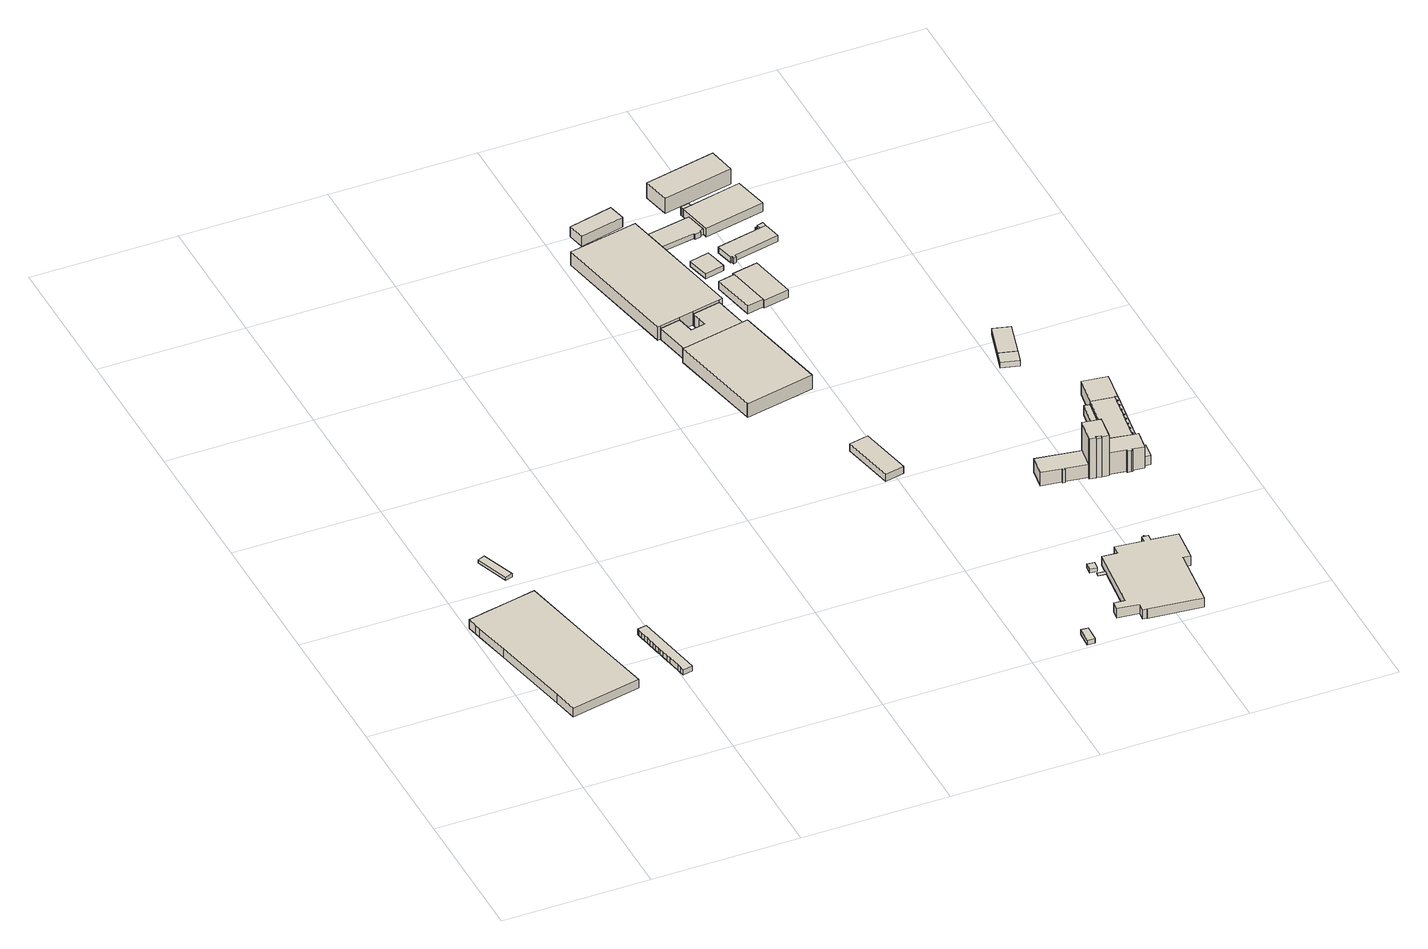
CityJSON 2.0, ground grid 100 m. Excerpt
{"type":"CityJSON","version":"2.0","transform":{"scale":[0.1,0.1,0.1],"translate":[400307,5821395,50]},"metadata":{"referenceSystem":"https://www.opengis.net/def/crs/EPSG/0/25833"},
"CityObjects":{
"building1":{"type":"Building","attributes":{"Gemeindeschluessel":"11000010","BezugspunktDach":"2200","function":"31001_2100","measuredHeight":6.58,"storeysAboveGround":1},"address":[{"country":"Germany","locality":"Berlin","thoroughfareNumber":"8A (1)","thoroughfareName":"Pyramidenring"}],"geometry":[{"type":"Solid","lod":"1","boundaries":[[[[0,1,2,3,4,5,6,7,8,9,10,11,12,13]],[[14,15,16,17,18,19,20,21,22,23,24,25,26,27]],[[14,27,13,12]],[[15,14,12,11]],[[16,15,11,10]],[[17,16,10,9]],[[18,17,9,8]],[[19,18,8,7]],[[20,19,7,6]],[[21,20,6,5]],[[22,21,5,4]],[[23,22,4,3]],[[24,23,3,2]],[[25,24,2,1]],[[26,25,1,0]],[[27,26,0,13]]]]}]},
"building2":{"type":"Building","attributes":{"Gemeindeschluessel":"11000010","BezugspunktDach":"2200","function":"31001_2100","measuredHeight":2.46,"storeysAboveGround":1},"address":[{"country":"Germany","locality":"Berlin","thoroughfareNumber":"8A (3)","thoroughfareName":"Pyramidenring"}],"geometry":[{"type":"Solid","lod":"1","boundaries":[[[[28,29,30,31,32]],[[33,34,35,36,37]],[[33,37,32,31]],[[34,33,31,30]],[[35,34,30,29]],[[36,35,29,28]],[[37,36,28,32]]]]}]},
"building3":{"type":"Building","attributes":{"Gemeindeschluessel":"11000010","BezugspunktDach":"2200","function":"31001_2100","measuredHeight":4.08,"storeysAboveGround":1},"address":[{"country":"Germany","locality":"Berlin","thoroughfareNumber":"22 (1)","thoroughfareName":"Frank-Zappa-Straße"}],"geometry":[{"type":"Solid","lod":"1","boundaries":[[[[38,39,40,41,42,43,44,45,46,47,48,49,50,51,52,53,54,55]],[[56,57,58,59,60,61,62,63,64,65,66,67,68,69,70,71,72,73]],[[56,73,55,54]],[[57,56,54,53]],[[58,57,53,52]],[[59,58,52,51]],[[60,59,51,50]],[[61,60,50,49]],[[62,61,49,48]],[[63,62,48,47]],[[64,63,47,46]],[[65,64,46,45]],[[66,65,45,44]],[[67,66,44,43]],[[68,67,43,42]],[[69,68,42,41]],[[70,69,41,40]],[[71,70,40,39]],[[72,71,39,38]],[[73,72,38,55]]]]}]},
"building4":{"type":"Building","attributes":{"Gemeindeschluessel":"11000010","BezugspunktDach":"2200","function":"31001_2523","measuredHeight":3.63,"storeysAboveGround":1},"address":[{"country":"Germany","locality":"Berlin","thoroughfareNumber":"171 (2)","thoroughfareName":"Märkische Allee"}],"geometry":[{"type":"Solid","lod":"1","boundaries":[[[[74,75,76,77]],[[78,79,80,81]],[[78,81,77,76]],[[79,78,76,75]],[[80,79,75,74]],[[81,80,74,77]]]]}]},
"building5":{"type":"Building","attributes":{"Gemeindeschluessel":"11000010","BezugspunktDach":"2200","function":"31001_2523","measuredHeight":6.37,"storeysAboveGround":1},"address":[{"country":"Germany","locality":"Berlin","thoroughfareNumber":"10","thoroughfareName":"Dahmeweg"}],"geometry":[{"type":"Solid","lod":"1","boundaries":[[[[82,83,84,85]],[[86,87,88,89]],[[86,89,85,84]],[[87,86,84,83]],[[88,87,83,82]],[[89,88,82,85]]]]}]},
"building6":{"type":"Building","attributes":{"Gemeindeschluessel":"11000010","function":"31001_2100"},"address":[{"country":"Germany","locality":"Berlin","thoroughfareNumber":"3 (1)","thoroughfareName":"Frank-Schweitzer-Straße"}],"children":["building6-1","building6-2","building6-3"]},
"building6-1":{"type":"BuildingPart","attributes":{"BezugspunktDach":"2200","measuredHeight":8.59,"storeysAboveGround":2},"parents":["building6"],"geometry":[{"type":"MultiSurface","lod":"1","boundaries":[[[90,91,92,93,94,95,96,97,98,99,100,101]],[[102,103,104,105,106,107,108,109,110,111,112,113]],[[102,113,101,114,115,100]],[[103,102,100,99]],[[104,103,99,98]],[[105,104,98,97]],[[106,105,97,96]],[[107,106,96,95]],[[109,108,94,93]],[[110,109,93,92]],[[111,110,92,91]],[[112,111,91,116,117,118]],[[113,112,90,101]],[[100,115,114,101]],[[108,107,95,94]],[[118,117,116,91,90]]]}]},
"building6-2":{"type":"BuildingPart","attributes":{"BezugspunktDach":"2200","measuredHeight":10.87,"storeysAboveGround":2},"parents":["building6"],"geometry":[{"type":"MultiSurface","lod":"1","boundaries":[[[119,120,121,122,123,124,125,126,127,128]],[[117,116,129,130,131,132,133,134,135,136]],[[117,136,128,127]],[[91,90,117,127,126]],[[129,116,126,125]],[[130,129,125,124]],[[131,130,124,123]],[[132,131,123,122]],[[133,132,122,121]],[[134,133,121,120]],[[135,134,120,119]],[[136,135,119,128]],[[137,116,117,90,91]]]}]},
"building6-3":{"type":"BuildingPart","attributes":{"BezugspunktDach":"2200","measuredHeight":10.33,"storeysAboveGround":2},"parents":["building6"],"geometry":[{"type":"MultiSurface","lod":"1","boundaries":[[[138,139,140,141,142,143,144,145,146,147]],[[148,149,150,151,152,153,115,114,154,155]],[[148,155,147,146]],[[149,148,146,145]],[[150,149,145,144]],[[151,150,144,143]],[[152,151,143,142]],[[95,94,156,142,141]],[[115,153,141,140]],[[157,101,100,140,139]],[[154,114,139,138]],[[155,154,138,147]],[[158,153,152,156,94,95]],[[114,115,100,101,157]]]}]},
"building7":{"type":"Building","attributes":{"Gemeindeschluessel":"11000010","BezugspunktDach":"2200","function":"31001_2100","measuredHeight":7.58,"storeysAboveGround":1},"address":[{"country":"Germany","locality":"Berlin","thoroughfareNumber":"3 (4)","thoroughfareName":"Frank-Schweitzer-Straße"}],"geometry":[{"type":"Solid","lod":"1","boundaries":[[[[159,160,161,162]],[[163,164,165,166]],[[163,166,162,161]],[[164,163,161,160]],[[165,164,160,159]],[[166,165,159,162]]]]}]},
"building8":{"type":"Building","attributes":{"Gemeindeschluessel":"11000010","BezugspunktDach":"2200","function":"31001_2523","measuredHeight":2.8,"storeysAboveGround":1},"address":[{"country":"Germany","locality":"Berlin","thoroughfareNumber":"171 (1)","thoroughfareName":"Märkische Allee"}],"geometry":[{"type":"Solid","lod":"1","boundaries":[[[[167,168,169,170]],[[171,172,173,174]],[[171,174,170,169]],[[172,171,169,168]],[[173,172,168,167]],[[174,173,167,170]]]]}]},
"building9":{"type":"Building","attributes":{"Gemeindeschluessel":"11000010","BezugspunktDach":"2200","function":"31001_2000","measuredHeight":0.066,"storeysAboveGround":1},"address":[{"country":"Germany","locality":"Berlin","thoroughfareNumber":"171 (3)","thoroughfareName":"Märkische Allee"}],"geometry":[{"type":"Solid","lod":"1","boundaries":[[[[175,176,177,178]],[[179,180,181,182]],[[179,182,178,177]],[[180,179,177,176]],[[181,180,176,175]],[[182,181,175,178]]]]}]},
"building10":{"type":"Building","attributes":{"Gemeindeschluessel":"11000010","BezugspunktDach":"2200","function":"31001_2142","measuredHeight":5.99,"storeysAboveGround":1},"address":[{"country":"Germany","locality":"Berlin","thoroughfareNumber":"3 (7)","thoroughfareName":"Frank-Schweitzer-Straße"}],"geometry":[{"type":"Solid","lod":"1","boundaries":[[[[183,184,185,186]],[[187,188,189,190]],[[187,190,186,185]],[[188,187,185,184]],[[189,188,184,183]],[[190,189,183,186]]]]}]},
"building11":{"type":"Building","attributes":{"Gemeindeschluessel":"11000010","BezugspunktDach":"2200","function":"31001_2010","measuredHeight":7.08,"storeysAboveGround":1},"address":[{"country":"Germany","locality":"Berlin","thoroughfareNumber":"171","thoroughfareName":"Märkische Allee"}],"geometry":[{"type":"Solid","lod":"1","boundaries":[[[[191,192,193,194,195,196,197,198,199,200,201,202,203,204,205,206,207,208]],[[209,210,211,212,213,214,215,216,217,218,219,220,221,222,223,224,225,226]],[[209,226,208,207]],[[210,209,207,206]],[[211,210,206,205]],[[212,211,205,204]],[[213,212,204,203]],[[214,213,203,202]],[[215,214,202,201]],[[216,215,201,200]],[[217,216,200,199]],[[218,217,199,198]],[[219,218,198,197]],[[220,219,197,196]],[[221,220,196,195]],[[222,221,195,194]],[[223,222,194,193]],[[224,223,193,192]],[[225,224,192,191]],[[226,225,191,208]]]]}]},
"building12":{"type":"Building","attributes":{"Gemeindeschluessel":"11000010","BezugspunktDach":"2200","function":"31001_2100","measuredHeight":3.81,"storeysAboveGround":1},"address":[{"country":"Germany","locality":"Berlin","thoroughfareNumber":"3 (6)","thoroughfareName":"Frank-Schweitzer-Straße"}],"geometry":[{"type":"Solid","lod":"1","boundaries":[[[[227,228,229,230]],[[231,232,233,234]],[[231,234,230,229]],[[232,231,229,228]],[[233,232,228,227]],[[234,233,227,230]]]]}]},
"building13":{"type":"Building","attributes":{"Gemeindeschluessel":"11000010","BezugspunktDach":"2200","function":"31001_2100","measuredHeight":3.96,"storeysAboveGround":1},"address":[{"country":"Germany","locality":"Berlin","thoroughfareNumber":"3 (3)","thoroughfareName":"Frank-Schweitzer-Straße"}],"geometry":[{"type":"Solid","lod":"1","boundaries":[[[[235,236,237,238,239,240,241,242,243,244]],[[245,246,247,248,249,250,251,252,253,254]],[[245,254,244,243]],[[246,245,243,242]],[[247,246,242,241]],[[248,247,241,240]],[[249,248,240,239]],[[250,249,239,238]],[[251,250,238,237]],[[252,251,237,236]],[[253,252,236,235]],[[254,253,235,244]]]]}]},
"building14":{"type":"Building","attributes":{"Gemeindeschluessel":"11000010","BezugspunktDach":"2200","function":"51009_1610","measuredHeight":5.96,"storeysAboveGround":0},"address":[{"country":"Germany","locality":"Berlin"}],"geometry":[{"type":"Solid","lod":"1","boundaries":[[[[255,185,184,256,257,258,259,260]],[[261,262,263,264,265,266,267,268]],[[261,268,260,259]],[[262,261,259,258]],[[263,262,258,257]],[[264,263,257,256]],[[265,264,256,184]],[[266,265,184,185]],[[267,266,185,255]],[[268,267,255,260]]]]}]},
"building15":{"type":"Building","attributes":{"Gemeindeschluessel":"11000010","BezugspunktDach":"2200","function":"51009_1610","measuredHeight":4.24,"storeysAboveGround":0},"address":[{"country":"Germany","locality":"Berlin"}],"geometry":[{"type":"Solid","lod":"1","boundaries":[[[[269,270,271,272,273]],[[274,275,276,277,278]],[[274,278,273,272]],[[275,274,272,271]],[[276,275,271,270]],[[277,276,270,269]],[[278,277,269,273]]]]}]},
"building16":{"type":"Building","attributes":{"Gemeindeschluessel":"11000010","function":"31001_2100"},"address":[{"country":"Germany","locality":"Berlin","thoroughfareNumber":"3 (5)","thoroughfareName":"Frank-Schweitzer-Straße"}],"children":["building16-1","building16-2"]},
"building16-1":{"type":"BuildingPart","attributes":{"BezugspunktDach":"2200","measuredHeight":4.54,"storeysAboveGround":1},"parents":["building16"],"geometry":[{"type":"MultiSurface","lod":"1","boundaries":[[[279,280,281,282,283,284,285,286,287]],[[288,289,290,291,292,293,294,295,296]],[[288,296,287,286]],[[290,289,285,284]],[[291,290,284,283]],[[292,291,283,282]],[[293,292,282,281]],[[294,293,281,280]],[[295,294,280,279]],[[296,295,279,287]],[[297,289,288,286,285]]]}]},
"building16-2":{"type":"BuildingPart","attributes":{"BezugspunktDach":"2200","measuredHeight":4.54,"storeysAboveGround":1},"parents":["building16"],"geometry":[{"type":"MultiSurface","lod":"1","boundaries":[[[286,285,298,299]],[[300,289,288,301]],[[300,301,299,298]],[[289,300,298,285]],[[301,288,286,299]],[[302,288,289,285,286]]]}]},
"building17":{"type":"Building","attributes":{"Gemeindeschluessel":"11000010","BezugspunktDach":"2200","function":"31001_2100","measuredHeight":11.68,"storeysAboveGround":1},"address":[{"country":"Germany","locality":"Berlin","thoroughfareNumber":"3","thoroughfareName":"Frank-Schweitzer-Straße"}],"geometry":[{"type":"Solid","lod":"1","boundaries":[[[[303,304,305,306]],[[307,308,309,310]],[[307,310,306,305]],[[308,307,305,304]],[[309,308,304,303]],[[310,309,303,306]]]]}]},
"building18":{"type":"Building","attributes":{"Gemeindeschluessel":"11000010","function":"31001_2100"},"address":[{"country":"Germany","locality":"Berlin","thoroughfareNumber":"3 (2)","thoroughfareName":"Frank-Schweitzer-Straße"}],"children":["building18-1","building18-2"]},
"building18-1":{"type":"BuildingPart","attributes":{"BezugspunktDach":"2200","measuredHeight":6.38,"storeysAboveGround":1},"parents":["building18"],"geometry":[{"type":"MultiSurface","lod":"1","boundaries":[[[311,312,313,314,315]],[[316,317,318,319,320]],[[317,316,314,313]],[[318,317,313,312]],[[319,318,312,311]],[[320,319,311,315]],[[321,316,320,315,314]]]}]},
"building18-2":{"type":"BuildingPart","attributes":{"BezugspunktDach":"2200","measuredHeight":6.38,"storeysAboveGround":1},"parents":["building18"],"geometry":[{"type":"Solid","lod":"1","boundaries":[[[[315,314,322,323]],[[324,316,320,325]],[[324,325,323,322]],[[316,324,322,314]],[[325,320,315,323]],[[320,316,314,315]]]]}]},
"building19":{"type":"Building","attributes":{"Gemeindeschluessel":"11000010","BezugspunktDach":"2200","function":"51009_1610","measuredHeight":29.77,"storeysAboveGround":0},"address":[{"country":"Germany","locality":"Berlin"}],"geometry":[{"type":"Solid","lod":"1","boundaries":[[[[326,327,328,329,330,331]],[[332,333,334,335,336,337]],[[332,337,331,330]],[[333,332,330,329]],[[334,333,329,328]],[[335,334,328,327]],[[336,335,327,326]],[[337,336,326,331]]]]}]},
"building20":{"type":"Building","attributes":{"Gemeindeschluessel":"11000010","BezugspunktDach":"2200","function":"51009_1610","measuredHeight":1.33,"storeysAboveGround":0},"address":[{"country":"Germany","locality":"Berlin"}],"geometry":[{"type":"Solid","lod":"1","boundaries":[[[[338,339,340,341]],[[342,343,344,345]],[[342,345,341,340]],[[343,342,340,339]],[[344,343,339,338]],[[345,344,338,341]]]]}]},
"building21":{"type":"Building","attributes":{"Gemeindeschluessel":"11000010","function":"31001_3072"},"address":[{"country":"Germany","locality":"Berlin","thoroughfareNumber":"181","thoroughfareName":"Märkische Allee"}],"children":["building21-1","building21-2","building21-3","building21-4","building21-5","building21-6","building21-7","building21-8","building21-9"]},
"building21-1":{"type":"BuildingPart","attributes":{"BezugspunktDach":"2200","measuredHeight":30.79,"storeysAboveGround":8},"parents":["building21"],"geometry":[{"type":"MultiSurface","lod":"1","boundaries":[[[330,329,328,327,346,347,348,349,350,351,352,353,354]],[[355,356,357,358,359,360,361,362,363,364,365,366,367]],[[355,367,354,353]],[[368,369,370,353,352]],[[356,355,370,371,372]],[[357,356,352,351]],[[358,357,351,350]],[[359,373,374,358,350,349]],[[375,376,377,378,360,359,349,348]],[[379,380,348,347]],[[361,360,381,382]],[[362,361,347,346]],[[363,362,346,327]],[[364,363,327,328]],[[365,364,328,329]],[[366,365,329,330]],[[367,366,330,354]],[[372,371,370,369,368]],[[358,374,373,359]],[[378,377,376,375]],[[382,381,380,379]]]}]},
"building21-2":{"type":"BuildingPart","attributes":{"BezugspunktDach":"2200","measuredHeight":17.96,"storeysAboveGround":8},"parents":["building21"],"geometry":[{"type":"MultiSurface","lod":"1","boundaries":[[[373,383,384,385,386,374]],[[387,388,389,390,359,358]],[[387,358,374,386]],[[388,387,386,385]],[[389,388,385,384]],[[390,389,384,383]],[[359,390,383,373]],[[358,359,358,391]],[[391,358,359,392,373,374]]]}]},
"building21-3":{"type":"BuildingPart","attributes":{"BezugspunktDach":"2200","measuredHeight":16.34,"storeysAboveGround":8},"parents":["building21"],"geometry":[{"type":"MultiSurface","lod":"1","boundaries":[[[393,394,395,396,397,398,399,400,401,402,403,380,379]],[[381,404,405,406,407,408,409,410,411,412,413,414,382]],[[415,375,416,380,403]],[[417,418,403,402]],[[419,420,405,402,401]],[[407,421,422,401,400]],[[408,407,400,399]],[[409,408,399,398]],[[410,409,398,397]],[[411,410,397,396]],[[412,411,396,395]],[[413,412,395,394]],[[414,413,394,393]],[[382,414,393,379]],[[382,379,380,381]],[[423,404,381,416,375,415]],[[405,404,418,417]],[[424,406,405,420,419]],[[406,422,421,407]]]}]},
"building21-4":{"type":"BuildingPart","attributes":{"BezugspunktDach":"2200","measuredHeight":7.15,"storeysAboveGround":8},"parents":["building21"],"geometry":[{"type":"MultiSurface","lod":"1","boundaries":[[[415,425,426,427,428,376,375]],[[377,429,430,431,432,433,378]],[[429,377,376,428]],[[430,429,428,427]],[[431,430,427,426]],[[432,431,426,431,432,425]],[[378,433,404,381,434]],[[377,378,435,375,376]],[[432,425,415,433]],[[434,381,404,415,375]]]}]},
"building21-5":{"type":"BuildingPart","attributes":{"BezugspunktDach":"2200","measuredHeight":10.24,"storeysAboveGround":8},"parents":["building21"],"geometry":[{"type":"MultiSurface","lod":"1","boundaries":[[[417,436,437,438,439,440,441,442,443,444,445,446,447,448,449,450,451,452,453,454,455,456,457,458,459,460,461,462,463,464,465,466,467,468,469,470,471,472,473,474,475,418]],[[476,477,478,479,480,481,482,483,484,485,486,487,488,489,490,491,492,493,494,495,496,497,498,499,500,501,502,503,504,505,506,507,508,509,510,511,512,513,514,515,516,517]],[[425,415,518,418,475]],[[476,517,433,432]],[[477,476,475,474],[432,519,520,521]],[[517,516,417,405,404,418]],[[432,433,518,415,425]],[[520,519,432,521]],[[477,522,474,473,478]],[[478,473,472,479]],[[480,479,472,471]],[[481,480,471,470]],[[482,481,470,469]],[[523,483,482,469,468]],[[483,468,467,484]],[[485,484,467,466]],[[486,485,466,465]],[[487,486,524,465,464,525]],[[488,487,464,463]],[[489,488,463,462]],[[489,526,462,461,490]],[[490,461,460,491]],[[491,460,459,492]],[[493,492,459,458]],[[494,493,527,458,457]],[[495,494,457,456]],[[495,456,455,496]],[[497,496,455,454]],[[497,528,454,453,498]],[[499,498,453,452,529]],[[500,499,452,451]],[[500,451,450,501]],[[502,501,530,450,449]],[[502,449,448,503]],[[503,448,447,504]],[[505,504,447,446]],[[506,505,446,445]],[[507,506,445,444]],[[508,507,444,443]],[[508,443,442,509]],[[510,509,531,442,441]],[[511,510,441,440]],[[511,532,440,439,512]],[[513,512,439,438]],[[513,438,437,514]],[[515,514,437,436]],[[515,533,436,417,516]],[[418,404,405,417]]]}]},
"building21-6":{"type":"BuildingPart","attributes":{"BezugspunktDach":"2200","measuredHeight":6.83,"storeysAboveGround":8},"parents":["building21"],"geometry":[{"type":"MultiSurface","lod":"1","boundaries":[[[534,535,422,421]],[[536,537,538,539]],[[536,539,407,406,422]],[[537,536,422,535]],[[538,537,535,534]],[[539,538,534,421]],[[421,422,406,407]]]}]},
"building21-7":{"type":"BuildingPart","attributes":{"BezugspunktDach":"2200","measuredHeight":10.12,"storeysAboveGround":8},"parents":["building21"],"geometry":[{"type":"MultiSurface","lod":"1","boundaries":[[[520,540,541,542,543,521]],[[431,544,545,546,519,432]],[[544,431,543,542]],[[545,544,542,541]],[[546,545,541,540]],[[432,425,426,431]],[[546,547,540,520,519]],[[432,519,548,520,521,549]]]}]},
"building21-8":{"type":"BuildingPart","attributes":{"BezugspunktDach":"2200","measuredHeight":10.09,"storeysAboveGround":8},"parents":["building21"],"geometry":[{"type":"Solid","lod":"1","boundaries":[[[[550,551,552,553,370,369,554,555]],[[556,372,371,557,558,559,560,561]],[[556,561,555,554]],[[372,556,554,369]],[[557,371,370,553]],[[558,557,553,552]],[[559,558,552,551]],[[560,559,551,550]],[[561,560,550,555]],[[372,369,370,371]]]]}]},
"building21-9":{"type":"BuildingPart","attributes":{"BezugspunktDach":"2200","measuredHeight":10.44,"storeysAboveGround":8},"parents":["building21"],"geometry":[{"type":"MultiSurface","lod":"1","boundaries":[[[562,420,419,563,564,565,566,567,568,569,570,571,572,573,574,575,576,577,578,579,580,581,582,583,584,585,586,587,588,589,590,591,592,593,594,595,596,597,598,599,600,601]],[[513,512,511,510,509,508,507,506,505,504,503,502,501,500,499,498,497,496,495,494,493,492,491,490,489,488,487,486,485,484,483,482,481,480,479,478,477,602,603,516,515,514]],[[513,514,601,600],[514,513,438,437]],[[439,438,600,599]],[[440,439,512,511,512,599,598]],[[441,440,598,597]],[[509,510,604,510,509,442,441,597,596]],[[443,442,596,595]],[[444,443,595,594]],[[508,605,508,507]],[[506,507,506,445,444,594,593]],[[446,445,606,593,592]],[[607,447,446,505,504,505,592,591]],[[448,447,591,590]],[[504,608,504,503]],[[502,449,448,590,589]],[[503,609,503,502]],[[450,449,502,501,502,589,588]],[[500,501,500,451,450,588,587]],[[499,500,499,452,451,610,587,586]],[[498,499,611,499,498,453,452,586,585]],[[497,498,585,584],[498,497,454,453]],[[496,497,496,455,454,612,584,583]],[[495,496,495,456,455,613,583,582]],[[457,456,582,581]],[[458,457,581,580]],[[494,614,494,493]],[[459,458,580,579]],[[491,460,459,492,491,492,579,578]],[[615,461,460,616,578,577]],[[462,461,577,576]],[[490,461,490,489]],[[488,489,488,463,462,617,576,575]],[[487,488,575,574],[488,487,464,463]],[[465,464,574,573]],[[466,465,573,572]],[[484,485,484,467,466,572,571]],[[468,467,571,570]],[[484,618,484,483]],[[469,468,570,569]],[[470,469,482,481,482,569,568]],[[471,470,481,480,481,568,567]],[[472,471,567,566]],[[480,619,480,479]],[[473,472,566,565]],[[474,473,478,477,478,565,564]],[[540,520,564,563]],[[602,477,519,546,547]],[[603,602,563,419]],[[436,417,420,562]],[[514,437,436,515,514,515,562,601]],[[438,513,514,437]],[[512,513,438,439]],[[511,512,439,440]],[[510,511,440,441]],[[441,442,509,510,604]],[[508,509,442,443]],[[507,508,605,443,444]],[[444,445,506,507]],[[505,506,606,445,446]],[[504,505,446,447,607]],[[503,504,608,447,448]],[[503,609,448,449,502]],[[501,502,449,450]],[[450,451,500,501]],[[610,451,452,499,500]],[[452,453,498,499,611]],[[454,497,498,453]],[[612,454,455,496,497]],[[613,455,456,495,496]],[[494,495,456,457]],[[493,494,614,457,458]],[[492,493,458,459]],[[492,459,460,491]],[[490,491,616,460,461,615]],[[489,490,461,462]],[[617,462,463,488,489]],[[464,487,488,463]],[[486,487,464,465]],[[485,486,465,466]],[[466,467,484,485]],[[483,484,618,467,468]],[[482,483,468,469]],[[481,482,469,470]],[[480,481,470,471]],[[479,480,619,471,472]],[[478,479,472,473]],[[477,478,473,474]],[[547,546,519,520,540]],[[516,603,419,420]],[[515,516,417,436]],[[515,436,437,514]]]}]},
"building22":{"type":"Building","attributes":{"Gemeindeschluessel":"11000010","BezugspunktDach":"2200","function":"31001_2000","measuredHeight":4.76,"storeysAboveGround":1},"address":[{"country":"Germany","locality":"Berlin","thoroughfareNumber":"189 (3)","thoroughfareName":"Märkische Allee"}],"geometry":[{"type":"Solid","lod":"1","boundaries":[[[[620,621,622,623,624]],[[625,626,627,628,629]],[[625,629,624,623]],[[626,625,623,622]],[[627,626,622,621]],[[628,627,621,620]],[[629,628,620,624]]]]}]},
"building23":{"type":"Building","attributes":{"Gemeindeschluessel":"11000010","BezugspunktDach":"2200","function":"31001_2000","measuredHeight":4.8,"storeysAboveGround":1},"address":[{"country":"Germany","locality":"Berlin","thoroughfareNumber":"189 (1)","thoroughfareName":"Märkische Allee"}],"geometry":[{"type":"Solid","lod":"1","boundaries":[[[[621,630,631,632,623]],[[633,634,635,627,625]],[[633,625,623,632]],[[634,633,632,631]],[[635,634,631,630]],[[627,635,630,621]],[[625,627,621,623]]]]}]}
},
"vertices":[
[17,1633,96],[26,1591,96],[75,1348,96],[186,803,96],[219,638,96],[220,636,96],[701,735,96],[614,1158,96],[607,1193,96],[483,1800,96],[316,1766,96],[110,1723,96],[81,1717,96],[3,1701,96],[81,1717,30],[110,1723,30],[316,1766,30],[483,1800,30],[607,1193,30],[614,1158,30],[701,735,30],[220,636,30],[219,638,30],[186,803,30],[75,1348,30],[26,1591,30],[17,1633,30],[3,1701,30],
[398,2030,62],[449,2048,62],[364,2278,62],[352,2273,62],[316,2260,62],[352,2273,38],[364,2278,38],[449,2048,38],[398,2030,38],[316,2260,38],
[912,1196,80],[917,1166,80],[923,1136,80],[928,1106,80],[933,1078,80],[939,1048,80],[944,1019,80],[949,989,80],[953,972,80],[958,942,80],[966,900,80],[971,870,80],[986,785,80],[991,758,80],[996,731,80],[1062,744,80],[973,1224,80],[909,1212,80],[973,1224,39],[1062,744,39],[996,731,39],[991,758,39],[986,785,39],[971,870,39],[966,900,39],[958,942,39],[953,972,39],[949,989,39],[944,1019,39],[939,1048,39],[933,1078,39],[928,1106,39],[923,1136,39],[917,1166,39],[912,1196,39],[909,1212,39],
[3418,1,65],[3423,111,65],[3374,115,65],[3366,4,65],[3374,115,29],[3423,111,29],[3418,1,29],[3366,4,29],
[2913,1984,85],[3046,2012,85],[2972,2378,85],[2838,2350,85],[2972,2378,31],[3046,2012,31],[2913,1984,31],[2838,2350,31],
[2296,3571,117],[2726,3660,117],[2687,3857,117],[2679,3901,117],[2675,3917,117],[2482,3877,117],[2486,3860,117],[2496,3817,117],[2508,3760,117],[2406,3739,117],[2382,3857,117],[2245,3828,117],[2382,3857,31],[2406,3739,31],[2508,3760,31],[2496,3817,31],[2486,3860,31],[2482,3877,31],[2675,3917,31],[2679,3901,31],[2687,3857,31],[2726,3660,31],[2296,3571,31],[2245,3828,31],[2245,3828,35],[2382,3857,35],[2726,3660,33],[2296,3571,33],[2296,3571,103],
[2274,3560,138],[2406,2910,138],[2407,2904,138],[2883,3003,138],[2881,3009,138],[2750,3658,138],[2749,3665,138],[2726,3660,138],[2296,3571,138],[2273,3566,138],[2749,3665,33],[2750,3658,33],[2881,3009,33],[2883,3003,33],[2407,2904,33],[2406,2910,33],[2274,3560,33],[2273,3566,33],[2726,3660,60],
[2223,3824,138],[2245,3828,138],[2382,3857,138],[2482,3877,138],[2675,3917,138],[2698,3922,138],[2561,4606,138],[2528,4770,138],[2518,4818,138],[2045,4723,138],[2518,4818,35],[2528,4770,35],[2561,4606,35],[2698,3922,35],[2675,3917,35],[2482,3877,35],[2223,3824,35],[2045,4723,35],[2675,3917,103],[2245,3828,89],[2482,3877,95],
[2183,4866,110],[2489,4938,110],[2463,5055,110],[2158,4982,110],[2463,5055,35],[2489,4938,35],[2183,4866,35],[2158,4982,35],
[3719,636,63],[3726,690,63],[3676,696,63],[3671,642,63],[3676,696,35],[3726,690,35],[3719,636,35],[3671,642,35],
[3759,583,38],[3763,611,38],[3708,618,38],[3705,589,38],[3708,618,37],[3763,611,37],[3759,583,37],[3705,589,37],
[2829,3837,96],[2944,3860,96],[2884,4157,96],[2769,4134,96],[2884,4157,36],[2944,3860,36],[2829,3837,36],[2769,4134,36],
[3788,160,97],[3782,102,97],[3811,98,97],[3810,97,97],[4172,57,97],[4218,473,97],[4268,468,97],[4292,698,97],[4113,718,97],[4117,760,97],[4076,764,97],[4072,722,97],[3882,743,97],[3875,677,97],[3774,687,97],[3723,229,97],[3650,238,97],[3643,178,97],[3650,238,26],[3723,229,26],[3774,687,26],[3875,677,26],[3882,743,26],[4072,722,26],[4076,764,26],[4117,760,26],[4113,718,26],[4292,698,26],[4268,468,26],[4218,473,26],[4172,57,26],[3810,97,26],[3811,98,26],[3782,102,26],[3788,160,26],[3643,178,26],
[2740,4263,72],[2873,4293,72],[2841,4446,72],[2705,4415,72],[2841,4446,34],[2873,4293,34],[2740,4263,34],[2705,4415,34],
[2561,4606,73],[2840,4658,73],[2843,4644,73],[2883,4653,73],[2881,4666,73],[2909,4671,73],[2879,4819,73],[2562,4759,73],[2557,4775,73],[2528,4770,73],[2557,4775,34],[2562,4759,34],[2879,4819,34],[2909,4671,34],[2881,4666,34],[2883,4653,34],[2843,4644,34],[2840,4658,34],[2561,4606,34],[2528,4770,34],
[2881,4157,96],[2941,3859,96],[2943,3847,96],[3121,3883,96],[3056,4205,96],[2879,4169,96],[3056,4205,37],[3121,3883,37],[2943,3847,37],[2941,3859,37],[2944,3860,37],[2884,4157,37],[2881,4157,37],[2879,4169,37],
[4117,760,80],[4118,767,80],[4100,790,80],[4077,771,80],[4076,764,80],[4077,771,38],[4100,790,38],[4118,767,38],[4117,760,38],[4076,764,38],
[2944,4341,81],[2952,4343,81],[2956,4325,81],[2975,4329,81],[2972,4347,81],[3293,4419,81],[3267,4541,81],[3227,4532,81],[2915,4463,81],[3227,4532,36],[3267,4541,36],[3293,4419,36],[2972,4347,36],[2975,4329,36],[2956,4325,36],[2952,4343,36],[2944,4341,36],[2915,4463,36],[3267,4541,59],
[3261,4572,81],[3219,4562,81],[3261,4572,36],[3219,4562,36],[3227,4532,58],
[2781,4953,151],[3266,5055,151],[3230,5245,151],[2741,5140,151],[3230,5245,35],[3266,5055,35],[2781,4953,35],[2741,5140,35],
[2915,4640,99],[3332,4729,99],[3280,4967,99],[2922,4887,99],[2867,4875,99],[2922,4887,35],[3280,4967,35],[3332,4729,35],[2915,4640,35],[2867,4875,35],[2922,4887,61],
[2918,4912,99],[2862,4900,99],[2918,4912,35],[2862,4900,35],
[4137,1492,322],[4140,1504,322],[4142,1516,322],[4110,1521,322],[4108,1509,322],[4106,1497,322],[4108,1509,24],[4110,1521,24],[4142,1516,24],[4140,1504,24],[4137,1492,24],[4106,1497,24],
[3219,4562,49],[3261,4572,49],[3256,4594,49],[3215,4583,49],[3256,4594,35],[3261,4572,35],[3219,4562,35],[3215,4583,35],
[4187,1497,322],[4188,1507,322],[4208,1645,322],[4211,1665,322],[4133,1678,322],[4088,1686,322],[4085,1672,322],[4064,1529,322],[4062,1517,322],[4064,1529,14],[4085,1672,14],[4088,1686,14],[4133,1678,14],[4211,1665,14],[4208,1645,14],[4188,1507,14],[4187,1497,14],[4140,1504,14],[4142,1516,14],[4110,1521,14],[4108,1509,14],[4062,1517,14],[4085,1672,38],[4085,1672,116],[4064,1529,116],[4064,1529,15],[4085,1672,15],[4211,1665,193],[4133,1678,193],[4208,1645,86],[4211,1665,86],[4211,1665,15],[4208,1645,15],[4188,1507,180],[4208,1645,180],[4208,1645,16],[4188,1507,16],
[4213,1681,193],[4204,1684,193],[4204,1696,193],[4136,1706,193],[4136,1706,14],[4204,1696,14],[4204,1684,14],[4213,1681,14],[4133,1678,64],[4211,1665,52],
[4300,1490,180],[4298,1478,180],[4304,1477,180],[4329,1473,180],[4334,1472,180],[4337,1484,180],[4414,1472,180],[4418,1498,180],[4435,1609,180],[4425,1610,180],[4257,1638,180],[4257,1638,16],[4425,1610,16],[4435,1609,16],[4418,1498,16],[4414,1472,16],[4337,1484,16],[4334,1472,16],[4329,1473,16],[4304,1477,16],[4298,1478,16],[4300,1490,16],[4257,1638,86],[4208,1645,77],[4425,1610,117],[4257,1638,117],[4435,1609,119],[4425,1610,119],[4418,1498,84],[4435,1609,84],[4257,1638,39],[4435,1609,99],
[4330,2095,86],[4331,2103,86],[4293,2109,86],[4221,1664,86],[4221,1664,15],[4293,2109,15],[4331,2103,15],[4330,2095,15],[4257,1638,15],[4208,1645,64],[4208,1645,31],
[4427,1624,117],[4419,1626,117],[4423,1651,117],[4431,1650,117],[4432,1658,117],[4425,1660,117],[4430,1695,117],[4437,1694,117],[4439,1703,117],[4431,1704,117],[4437,1747,117],[4445,1746,117],[4446,1755,117],[4439,1756,117],[4445,1794,117],[4452,1792,117],[4453,1801,117],[4446,1803,117],[4452,1842,117],[4459,1841,117],[4461,1850,117],[4453,1851,117],[4458,1888,117],[4466,1886,117],[4467,1895,117],[4460,1896,117],[4465,1935,117],[4473,1934,117],[4474,1943,117],[4467,1944,117],[4473,1982,117],[4480,1981,117],[4481,1990,117],[4474,1991,117],[4479,2028,117],[4487,2028,117],[4488,2036,117],[4481,2037,117],[4486,2073,117],[4330,2095,117],[4330,2095,14],[4486,2073,14],[4481,2037,14],[4488,2036,14],[4487,2028,14],[4479,2028,14],[4474,1991,14],[4481,1990,14],[4480,1981,14],[4473,1982,14],[4467,1944,14],[4474,1943,14],[4473,1934,14],[4465,1935,14],[4460,1896,14],[4467,1895,14],[4466,1886,14],[4458,1888,14],[4453,1851,14],[4461,1850,14],[4459,1841,14],[4452,1842,14],[4446,1803,14],[4453,1801,14],[4452,1792,14],[4445,1794,14],[4439,1756,14],[4446,1755,14],[4445,1746,14],[4437,1747,14],[4431,1704,14],[4439,1703,14],[4437,1694,14],[4430,1695,14],[4425,1660,14],[4432,1658,14],[4431,1650,14],[4423,1651,14],[4419,1626,14],[4427,1624,14],[4425,1610,14],[4257,1638,14],[4257,1638,48],[4486,2073,15],[4486,2073,116],[4330,2095,116],[4486,2073,40],[4481,1990,67],[4467,1944,79],[4474,1943,67],[4465,1935,92],[4458,1888,91],[4452,1842,40],[4453,1801,77],[4445,1794,40],[4430,1695,40],[4432,1658,66],[4427,1624,78],
[4464,1491,84],[4479,1602,84],[4435,1609,15],[4479,1602,15],[4464,1491,15],[4418,1498,15],
[4503,2071,116],[4534,2277,116],[4363,2300,116],[4331,2103,116],[4363,2300,15],[4534,2277,15],[4503,2071,15],[4503,2071,66],[4486,2073,115],[4330,2095,107],
[3899,1555,116],[3899,1545,116],[3914,1543,116],[3915,1552,116],[3783,1719,116],[3763,1576,116],[3783,1719,15],[3915,1552,15],[3914,1543,15],[3899,1545,15],[3899,1555,15],[3763,1576,15],
[4427,1624,119],[4503,2071,119],[4486,2073,119],[4481,2037,119],[4488,2036,119],[4487,2028,119],[4479,2028,119],[4474,1991,119],[4481,1990,119],[4480,1981,119],[4473,1982,119],[4467,1944,119],[4474,1943,119],[4473,1934,119],[4465,1935,119],[4460,1896,119],[4467,1895,119],[4466,1886,119],[4458,1888,119],[4453,1851,119],[4461,1850,119],[4459,1841,119],[4452,1842,119],[4446,1803,119],[4453,1801,119],[4452,1792,119],[4445,1794,119],[4439,1756,119],[4446,1755,119],[4445,1746,119],[4437,1747,119],[4431,1704,119],[4439,1703,119],[4437,1694,119],[4430,1695,119],[4425,1660,119],[4432,1658,119],[4431,1650,119],[4423,1651,119],[4419,1626,119],[4503,2071,14],[4435,1609,14],[4425,1660,92],[4437,1694,66],[4431,1704,66],[4445,1746,71],[4445,1746,91],[4446,1755,65],[4452,1792,78],[4453,1801,91],[4452,1842,91],[4459,1841,92],[4453,1851,91],[4460,1896,83],[4467,1895,91],[4465,1935,57],[4480,1981,53],[4487,2028,66],
[4145,2717,50],[4169,2809,50],[4110,2825,50],[4051,2841,50],[4025,2750,50],[4051,2841,9],[4110,2825,9],[4169,2809,9],[4145,2717,9],[4025,2750,9],
[4233,3047,50],[4175,3063,50],[4117,3078,50],[4117,3078,9],[4175,3063,9],[4233,3047,9]
]}
